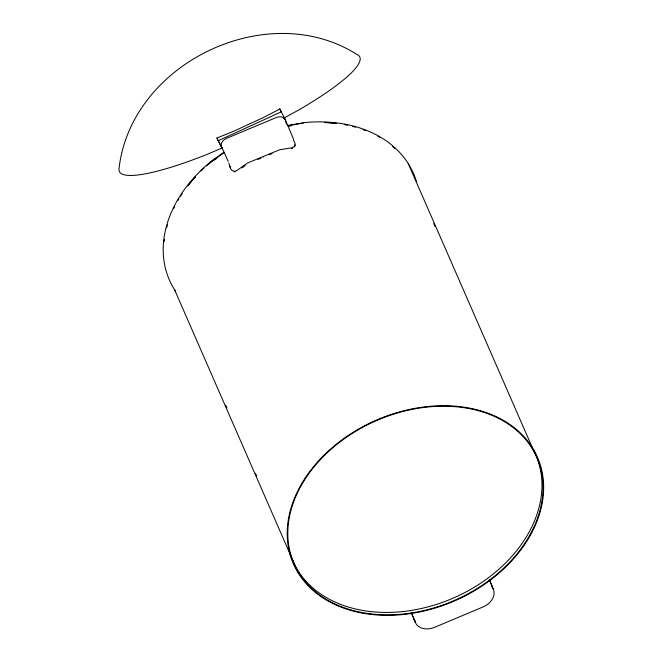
<?xml version="1.0" encoding="UTF-8"?>
<svg xmlns="http://www.w3.org/2000/svg" width="662" height="662" viewBox="0 0 662 662"><rect width="100%" height="100%" fill="white"/><g stroke="black" fill="none" stroke-linecap="round" stroke-linejoin="round"><path stroke-width="0.99" d="M295.244 145.516L295.384 144.829M294.516 146.807L294.954 146.178M242.002 167.983L245.221 165.517M293.498 139.061L285.19 119.532A7.472 5.528 -23.6 0 0 276.327 117.522L226.47 138.383A7.836 5.793 -23.6 0 0 221.555 147.096L224.31 152.599L210.094 162.19A133.153 98.489 -23.6 0 0 175.687 291.462M213.636 160.494L217.012 158.21M283.361 118.357L298.248 110.248A133.153 23.749 -25.5 0 0 356.545 54.21C266.703 -2.358 130.488 63.552 118.97 169.141A133.153 23.749 -25.5 0 0 206.544 154.61L222.118 147.965M286.489 124.183L285.19 119.532L279.827 109.015L263.666 117.422L233.636 131.266L216.904 138.035L218.253 140.708L281.267 111.861L279.712 108.791M257.965 159.393L260.787 158.235M269.252 154.734L272.074 153.567M291.545 148.702L292.447 148.338M288.011 125.945L304.015 122.66A133.153 98.489 -23.6 0 1 416.39 181.388M289.269 126.177L291.23 125.772M293.382 139.856L295.136 143.513L294.276 146.194A6.777 4.386 -2.3 0 1 292.207 147.725L279.438 149.835L247.307 163.109L236.607 170.746A7.042 4.601 -42.2 0 1 233.959 171.168C229.954 170.928 230.004 165.723 228.82 163.018M284.23 117.654L285.19 119.532M218.253 140.708L221.977 147.998L216.904 138.035M408.231 163.58L532.24 447.404M433.751 223.574L434.992 226.421M489.483 580.144L493.438 589.569A16.186 11.974 -23.6 0 1 483.045 606.938L434.785 627.245A16.186 11.974 -23.6 0 1 415.347 622.437L411.392 613.012M224.31 152.599L228.158 161.412M225.676 405.103L226.917 407.949M255.482 473.33L256.724 476.168M174.602 289.807L298.603 573.64M489.292 579.399L493.438 589.569M411.201 612.276L415.347 622.437M263.368 156.472L263.608 157.068M229.904 166.253L230.533 168.222M164.201 241.506A132.516 98.009 -23.6 0 1 164.424 239.445M166.625 227.786A132.516 98.009 -23.6 0 1 167.428 224.84M173.626 208.646A132.516 98.009 -23.6 0 1 174.503 206.858M177.855 200.627A132.516 98.009 -23.6 0 1 178.889 198.857M180.511 196.217A132.516 98.009 -23.6 0 1 182.207 193.61M187.71 185.972A132.516 98.009 -23.6 0 1 191.459 181.338M193.436 179.038A132.516 98.009 -23.6 0 1 195.48 176.771M206.544 165.897A132.516 98.009 -23.6 0 1 210.483 162.504M211.261 161.859A132.516 98.009 -23.6 0 1 213.636 159.947M217.707 156.82A132.516 98.009 -23.6 0 1 220.214 154.991M324.496 122.47A132.516 98.009 -23.6 0 1 336.395 123.389M344.588 124.646A132.516 98.009 -23.6 0 1 347.616 125.25M352.589 126.409A132.516 98.009 -23.6 0 1 355.511 127.203M363.057 129.628A132.516 98.009 -23.6 0 1 365.772 130.654M377.795 136.298A132.516 98.009 -23.6 0 1 379.549 137.291M392.467 146.426A132.516 98.009 -23.6 0 1 394.767 148.47M531.156 446.171A132.516 98.009 -23.6 0 1 451.385 598.887A132.516 98.009 -23.6 0 1 288.682 548.227M188.356 185.228A131.01 96.9 -23.6 0 1 195.364 176.878M200.983 171.003A131.01 96.9 -23.6 0 1 203.946 168.156M208.53 164.027A131.01 96.9 -23.6 0 1 218.013 156.406M219.66 155.198A131.01 96.9 -23.6 0 1 223.864 152.252M288.309 125.35A131.01 96.9 -23.6 0 1 303.287 123.132M324.595 122.487A131.01 96.9 -23.6 0 1 335.361 123.355M235.043 171.772A7.042 4.601 -42.2 0 1 234.199 171.781M491.75 585.688A16.186 11.974 -23.6 0 1 492.214 587.194M415.331 621.213A16.186 11.974 -23.6 0 1 413.651 618.565M370.439 613.823A132.516 98.009 -23.6 0 0 541.334 471.41A132.516 98.009 -23.6 0 0 334.492 446.337A132.516 98.009 -23.6 0 0 370.439 613.823M370.224 614.328A133.153 98.489 -23.6 0 0 541.946 471.22A133.153 98.489 -23.6 0 0 334.095 446.022A133.153 98.489 -23.6 0 0 370.224 614.328"/></g></svg>
